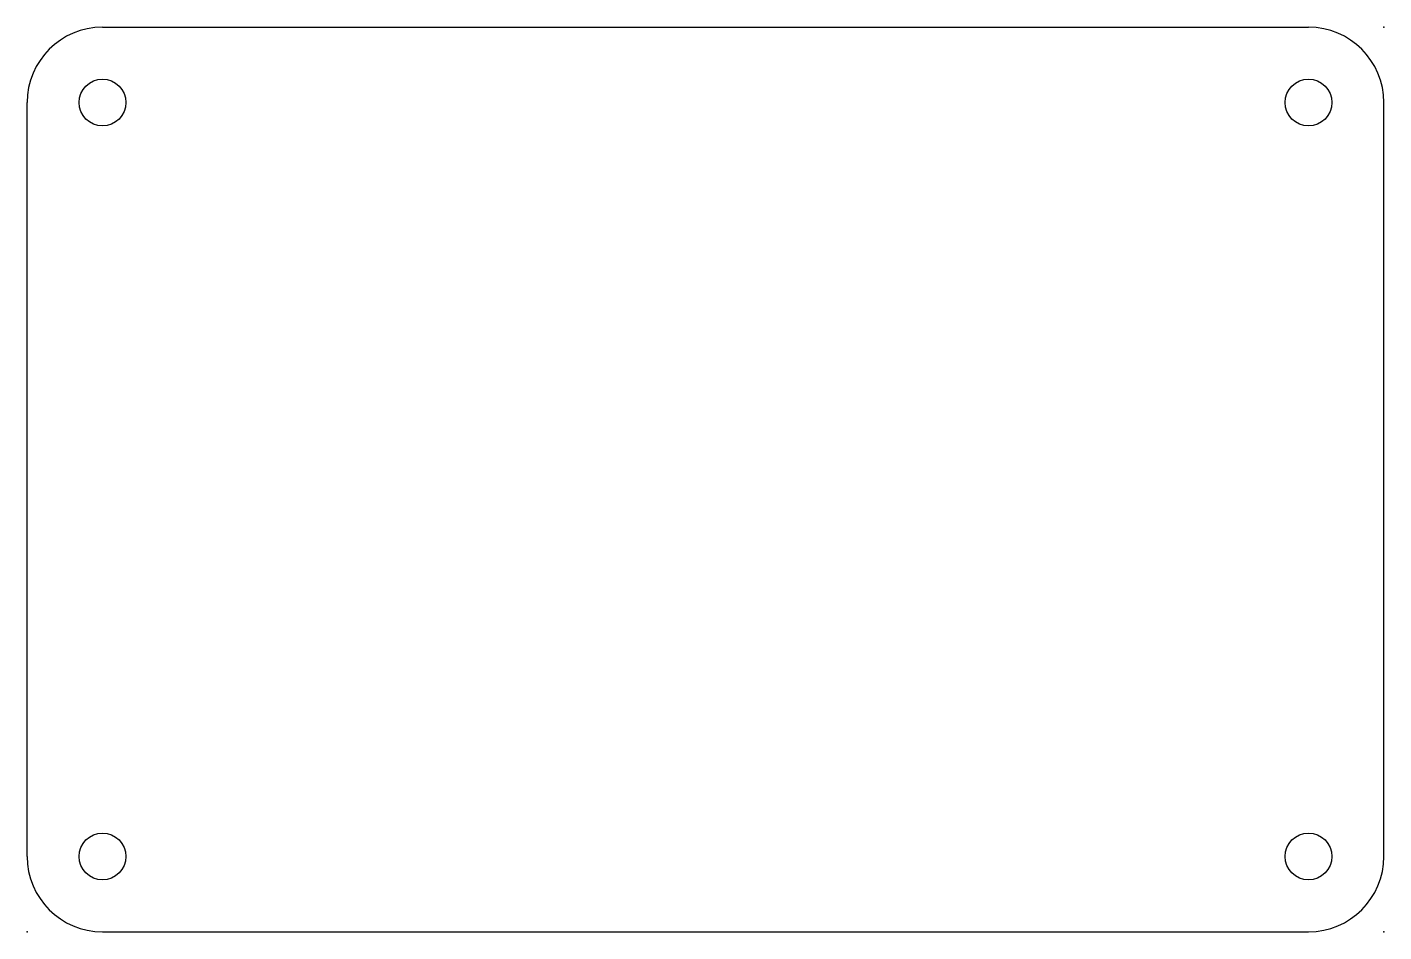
# Model space of a CAD drawing. Header units: millimetres. Extents: x 0 to 90, y 0 to 60.
import ezdxf

# ---------------------------------------------------------------- set-up
doc = ezdxf.new("R2010")
doc.units = ezdxf.units.MM
doc.header["$PDSIZE"] = -1

msp = doc.modelspace()

# ---------------------------------------------------------------- linework, layer by layer
at = {"color": 7, "linetype": 'Continuous'}
for p, q in [((5, 60), (85, 60)), ((0, 5), (0, 55)), ((90, 5), (90, 55)), ((5, 0), (85, 0))]:
    msp.add_line(p, q, dxfattribs=at)
for centre in [(5, 55), (85, 55), (5, 5), (85, 5)]:
    msp.add_circle(centre, 1.55, dxfattribs=at)
for centre, start, end in [((5, 55), 90, 180), ((85, 55), 0, 90), ((5, 5), 180, 270), ((85, 5), 270, 0)]:
    msp.add_arc(centre, 5, start, end, dxfattribs=at)
for p in [(90, 60), (0, 0), (90, 0)]:
    msp.add_point(p, dxfattribs=at)

doc.saveas('drawing.dxf')
